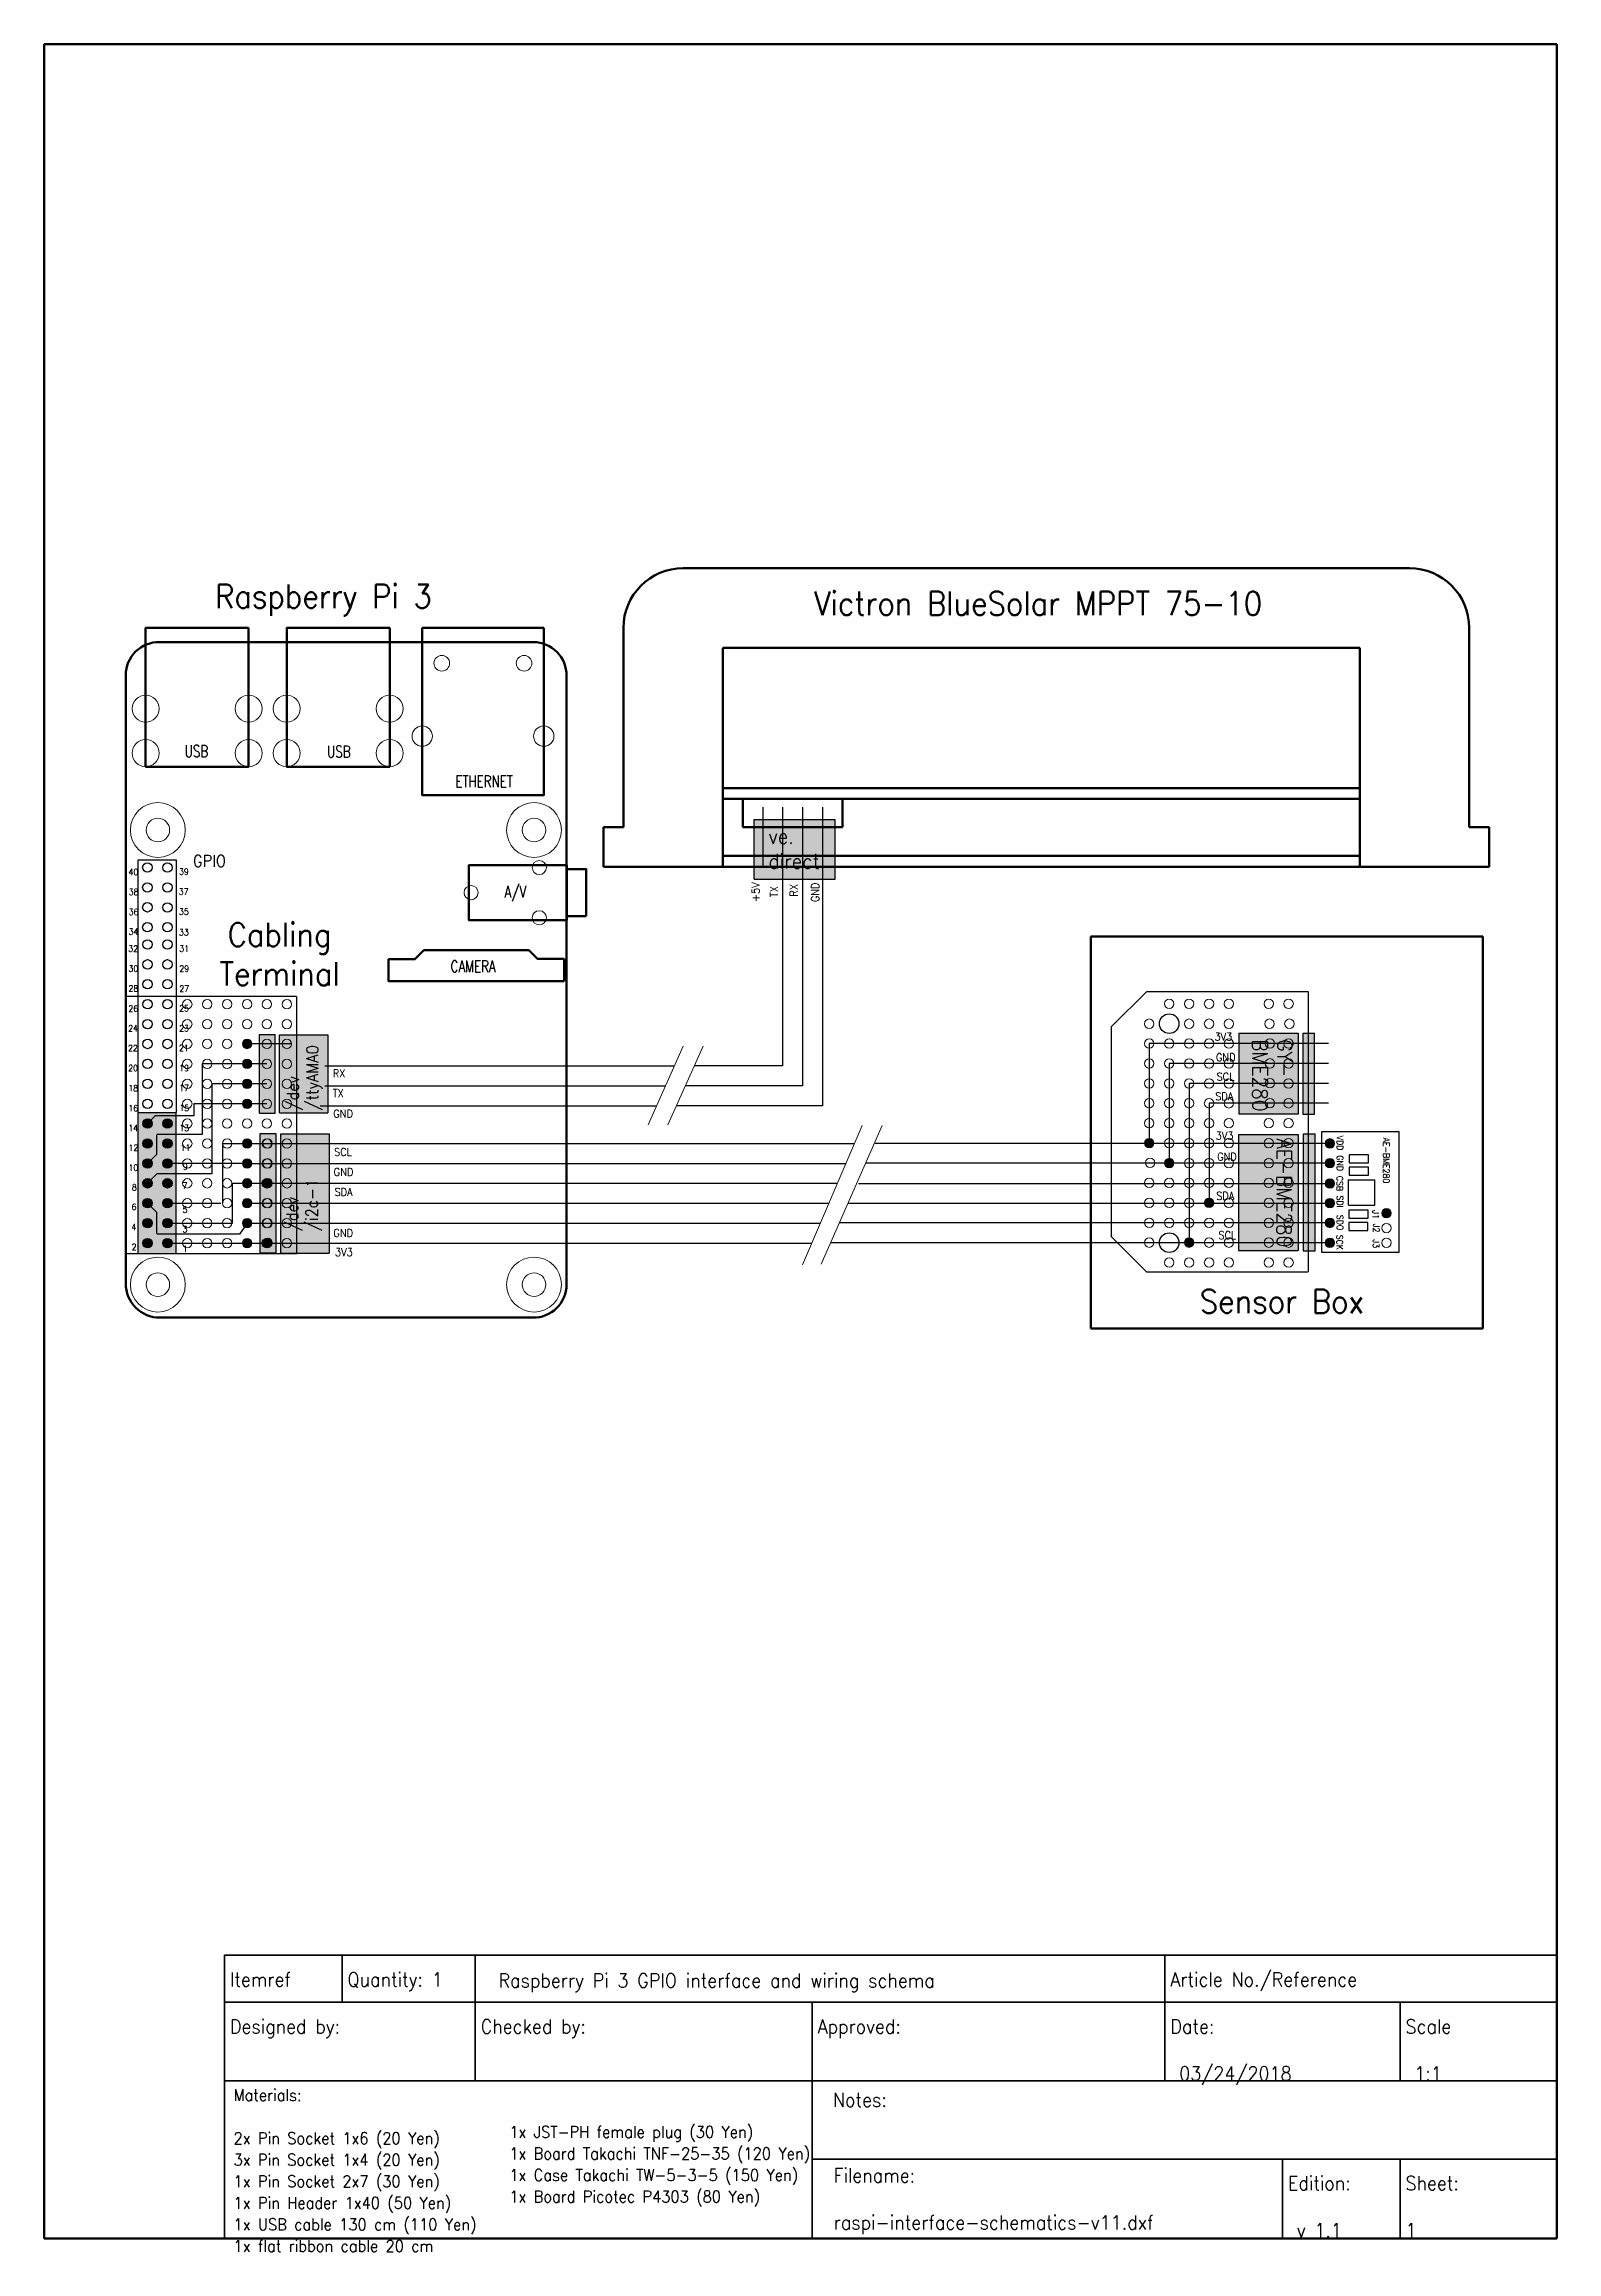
# Model space of a CAD drawing. Header units: millimetres. Extents: x -104 to 89, y -159 to 123.
import ezdxf
from ezdxf.enums import TextEntityAlignment as Align

# ---------------------------------------------------------------- set-up
doc = ezdxf.new("R2010")
doc.units = ezdxf.units.MM
doc.header["$MEASUREMENT"] = 0
doc.layers.get('0').update_dxf_attribs({"color": 18, "lineweight": 25, "true_color": 0x000000})
for name, color, linetype, lineweight, true_color in [('0 ... Background', 18, 'Continuous', 35, 0x000000), ('0 ... Frame', 18, 'Continuous', 50, 0x000000), ('board', 18, 'Continuous', 25, 0x000000), ('board holes', 253, 'Continuous', 5, 0xa0a0a4), ('board labels', 18, 'Continuous', 35, 0x000000), ('board wire', 253, 'Continuous', 25, 0xa0a0a4), ('ConnectLabel', 7, 'Continuous', 25, 0xffffff), ('Pin Labels', 18, 'Continuous', 18, 0x000000), ('sensor', 18, 'Continuous', 25, 0x000000), ('used holes', 18, 'Continuous', 25, 0x000000), ('wire', 18, 'Continuous', 25, 0x000000)]:
    doc.layers.add(name, color=color, linetype=linetype, lineweight=lineweight, true_color=true_color)
doc.styles.add('textstyle100', font='Standard')
doc.styles.add('textstyle101', font='Standard')
doc.styles.add('textstyle102', font='Standard')
doc.styles.add('textstyle103', font='Standard')
doc.styles.add('textstyle104', font='Standard')
doc.styles.add('textstyle105', font='Standard')
doc.styles.add('textstyle106', font='standard', dxfattribs={"width": 0.8125})
doc.styles.add('textstyle107', font='standard', dxfattribs={"width": 0.8125})
doc.styles.add('textstyle108', font='Standard', dxfattribs={"width": 0.8125})
doc.styles.add('textstyle109', font='Standard', dxfattribs={"width": 0.8125})
doc.styles.add('textstyle11', font='Standard')
doc.styles.add('textstyle110', font='Standard', dxfattribs={"width": 0.8125})
doc.styles.add('textstyle12', font='Standard')
doc.styles.add('textstyle13', font='Standard')
doc.styles.add('textstyle14', font='Standard')
doc.styles.add('textstyle15', font='Standard')
doc.styles.add('textstyle16', font='Standard')
doc.styles.add('textstyle17', font='Standard')
doc.styles.add('textstyle18', font='Standard')
doc.styles.add('textstyle19', font='Standard')
doc.styles.add('textstyle20', font='Standard')
doc.styles.add('textstyle21', font='Standard')
doc.styles.add('textstyle22', font='Standard')
doc.styles.add('textstyle23', font='Standard')
doc.styles.add('textstyle24', font='Standard')
doc.styles.add('textstyle25', font='Standard')
doc.styles.add('textstyle26', font='Standard')
doc.styles.add('textstyle27', font='Standard')
doc.styles.add('textstyle28', font='Standard')
doc.styles.add('textstyle29', font='Standard')
doc.styles.add('textstyle30', font='Standard')
doc.styles.add('textstyle31', font='Standard')
doc.styles.add('textstyle32', font='Standard')
doc.styles.add('textstyle33', font='Standard')
doc.styles.add('textstyle34', font='Standard')
doc.styles.add('textstyle35', font='Standard')
doc.styles.add('textstyle36', font='Standard')
doc.styles.add('textstyle37', font='Standard')
doc.styles.add('textstyle38', font='Standard')
doc.styles.add('textstyle39', font='Standard')
doc.styles.add('textstyle40', font='Standard')
doc.styles.add('textstyle41', font='Standard')
doc.styles.add('textstyle42', font='Standard')
doc.styles.add('textstyle43', font='Standard')
doc.styles.add('textstyle44', font='Standard')
doc.styles.add('textstyle45', font='Standard')
doc.styles.add('textstyle46', font='Standard')
doc.styles.add('textstyle47', font='Standard')
doc.styles.add('textstyle48', font='Standard')
doc.styles.add('textstyle49', font='Standard')
doc.styles.add('textstyle50', font='Standard')
doc.styles.add('textstyle51', font='Standard')
doc.styles.add('textstyle52', font='Standard')
doc.styles.add('textstyle53', font='Standard')
doc.styles.add('textstyle54', font='Standard')
doc.styles.add('textstyle55', font='Standard')
doc.styles.add('textstyle56', font='Standard')
doc.styles.add('textstyle57', font='Standard')
doc.styles.add('textstyle58', font='Standard')
doc.styles.add('textstyle59', font='Standard')
doc.styles.add('textstyle60', font='Standard')
doc.styles.add('textstyle61', font='Standard')
doc.styles.add('textstyle62', font='Standard')
doc.styles.add('textstyle63', font='Standard')
doc.styles.add('textstyle64', font='Standard')
doc.styles.add('textstyle65', font='Standard')
doc.styles.add('textstyle66', font='Standard')
doc.styles.add('textstyle67', font='Standard')
doc.styles.add('textstyle68', font='Standard')
doc.styles.add('textstyle69', font='Standard')
doc.styles.add('textstyle70', font='Standard')
doc.styles.add('textstyle71', font='Standard')
doc.styles.add('textstyle72', font='Standard')
doc.styles.add('textstyle73', font='Standard')
doc.styles.add('textstyle74', font='Standard')
doc.styles.add('textstyle75', font='Standard')
doc.styles.add('textstyle76', font='Standard')
doc.styles.add('textstyle77', font='Standard')
doc.styles.add('textstyle78', font='Standard')
doc.styles.add('textstyle79', font='Standard')
doc.styles.add('textstyle80', font='Standard')
doc.styles.add('textstyle81', font='Standard')
doc.styles.add('textstyle82', font='Standard')
doc.styles.add('textstyle83', font='Standard')
doc.styles.add('textstyle84', font='Standard')
doc.styles.add('textstyle85', font='Standard')
doc.styles.add('textstyle86', font='Standard')
doc.styles.add('textstyle87', font='Standard')
doc.styles.add('textstyle88', font='Standard')
doc.styles.add('textstyle89', font='Standard')
doc.styles.add('textstyle90', font='Standard')
doc.styles.add('textstyle91', font='Standard')
doc.styles.add('textstyle92', font='Standard')
doc.styles.add('textstyle93', font='Standard')
doc.styles.add('textstyle94', font='Standard')
doc.styles.add('textstyle95', font='Standard')
doc.styles.add('textstyle96', font='Standard')
doc.styles.add('textstyle97', font='Standard')
doc.styles.add('textstyle98', font='Standard')
doc.styles.add('textstyle99', font='Standard')

msp = doc.modelspace()

# ---------------------------------------------------------------- hatches: boundary and pattern name
at = {"layer": 'board holes'}
for points in [[(-13.78, 16.23), (-3.45, 16.23), (-3.44, 23.83), (-13.78, 23.83)], [(-76.9, -3.62), (-74.9, -3.62), (-74.9, -13.64), (-76.9, -13.64)], [(-68.18, -3.64), (-68.18, -13.6), (-74.37, -13.6), (-74.37, -3.64)], [(48.03, -3.42), (48.03, -13.75), (55.63, -13.76), (55.63, -3.42)], [(56.21, -13.79), (57.71, -13.79), (57.71, -3.45), (56.21, -3.45)], [(-92.38, -13.55), (-87.53, -13.55), (-87.53, -31.58), (-92.38, -31.58)], [(-76.81, -16.25), (-74.84, -16.25), (-74.84, -31.45), (-76.84, -31.45)], [(-68.02, -16.29), (-68.02, -31.51), (-74.2, -31.51), (-74.2, -16.29)], [(48.02, -16.37), (48.02, -31.17), (55.62, -31.18), (55.62, -16.37)], [(56.27, -31.23), (57.77, -31.23), (57.77, -16.3), (56.27, -16.3)]]:
    msp.add_hatch(color=256, dxfattribs=at).paths.add_polyline_path(points, flags=0)
at = {"layer": 'used holes'}
h = msp.add_hatch(color=256, dxfattribs=at)
edge = h.paths.add_edge_path(flags=0)
edge.add_arc((-78.5, -4.82), 0.6, 0, 360)
h = msp.add_hatch(color=256, dxfattribs=at)
edge = h.paths.add_edge_path(flags=0)
edge.add_arc((-78.5, -7.36), 0.6, 0, 360)
h = msp.add_hatch(color=256, dxfattribs=at)
edge = h.paths.add_edge_path(flags=0)
edge.add_arc((-78.5, -9.9), 0.6, 0, 360)
h = msp.add_hatch(color=256, dxfattribs=at)
edge = h.paths.add_edge_path(flags=0)
edge.add_arc((-78.5, -12.44), 0.6, 0, 360)
h = msp.add_hatch(color=256, dxfattribs=at)
edge = h.paths.add_edge_path(flags=0)
edge.add_arc((-91.2, -14.98), 0.6, 0, 360)
h = msp.add_hatch(color=256, dxfattribs=at)
edge = h.paths.add_edge_path(flags=0)
edge.add_arc((-88.66, -14.98), 0.6, 0, 360)
h = msp.add_hatch(color=256, dxfattribs=at)
edge = h.paths.add_edge_path(flags=0)
edge.add_arc((36.62, -17.47), 0.6, 0, 360)
h = msp.add_hatch(color=256, dxfattribs=at)
edge = h.paths.add_edge_path(flags=0)
edge.add_arc((-91.2, -17.52), 0.6, 0, 360)
h = msp.add_hatch(color=256, dxfattribs=at)
edge = h.paths.add_edge_path(flags=0)
edge.add_arc((-91.2, -20.06), 0.6, 0, 360)
h = msp.add_hatch(color=256, dxfattribs=at)
edge = h.paths.add_edge_path(flags=0)
edge.add_arc((-88.66, -17.52), 0.6, 0, 360)
h = msp.add_hatch(color=256, dxfattribs=at)
edge = h.paths.add_edge_path(flags=0)
edge.add_arc((-88.66, -20.05), 0.6, 0, 360)
h = msp.add_hatch(color=256, dxfattribs=at)
edge = h.paths.add_edge_path(flags=0)
edge.add_arc((-78.5, -17.51), 0.6, 0, 360)
h = msp.add_hatch(color=256, dxfattribs=at)
edge = h.paths.add_edge_path(flags=0)
edge.add_arc((-78.5, -20.05), 0.6, 0, 360)
h = msp.add_hatch(color=256, dxfattribs=at)
edge = h.paths.add_edge_path(flags=0)
edge.add_arc((39.16, -20.01), 0.6, 0, 360)
h = msp.add_hatch(color=256, dxfattribs=at)
edge = h.paths.add_edge_path(flags=0)
edge.add_arc((59.67, -17.5), 0.6, 0, 360)
h = msp.add_hatch(color=256, dxfattribs=at)
edge = h.paths.add_edge_path(flags=0)
edge.add_arc((59.67, -20.04), 0.6, 0, 360)
h = msp.add_hatch(color=256, dxfattribs=at)
edge = h.paths.add_edge_path(flags=0)
edge.add_arc((-91.2, -22.6), 0.6, 0, 360)
h = msp.add_hatch(color=256, dxfattribs=at)
edge = h.paths.add_edge_path(flags=0)
edge.add_arc((-88.66, -22.6), 0.6, 0, 360)
h = msp.add_hatch(color=256, dxfattribs=at)
edge = h.paths.add_edge_path(flags=0)
edge.add_arc((-78.5, -22.59), 0.6, 0, 360)
h = msp.add_hatch(color=256, dxfattribs=at)
edge = h.paths.add_edge_path(flags=0)
edge.add_arc((-75.96, -22.6), 0.6, 0, 360)
h = msp.add_hatch(color=256, dxfattribs=at)
edge = h.paths.add_edge_path(flags=0)
edge.add_arc((59.67, -22.64), 0.6, 0, 360)
h = msp.add_hatch(color=256, dxfattribs=at)
edge = h.paths.add_edge_path(flags=0)
edge.add_arc((-91.2, -25.13), 0.6, 0, 360)
h = msp.add_hatch(color=256, dxfattribs=at)
edge = h.paths.add_edge_path(flags=0)
edge.add_arc((-88.66, -25.13), 0.6, 0, 360)
h = msp.add_hatch(color=256, dxfattribs=at)
edge = h.paths.add_edge_path(flags=0)
edge.add_arc((-78.5, -25.13), 0.6, 0, 360)
h = msp.add_hatch(color=256, dxfattribs=at)
edge = h.paths.add_edge_path(flags=0)
edge.add_arc((44.24, -25.09), 0.6, 0, 360)
h = msp.add_hatch(color=256, dxfattribs=at)
edge = h.paths.add_edge_path(flags=0)
edge.add_arc((59.67, -25.15), 0.6, 0, 360)
h = msp.add_hatch(color=256, dxfattribs=at)
edge = h.paths.add_edge_path(flags=0)
edge.add_arc((-91.2, -27.68), 0.6, 0, 360)
h = msp.add_hatch(color=256, dxfattribs=at)
edge = h.paths.add_edge_path(flags=0)
edge.add_arc((-88.66, -27.67), 0.6, 0, 360)
h = msp.add_hatch(color=256, dxfattribs=at)
edge = h.paths.add_edge_path(flags=0)
edge.add_arc((-78.5, -27.67), 0.6, 0, 360)
h = msp.add_hatch(color=256, dxfattribs=at)
edge = h.paths.add_edge_path(flags=0)
edge.add_arc((59.67, -27.66), 0.6, 0, 360)
h = msp.add_hatch(color=256, dxfattribs=at)
edge = h.paths.add_edge_path(flags=0)
edge.add_arc((66.87, -26.41), 0.6, 0, 360)
h = msp.add_hatch(color=256, dxfattribs=at)
edge = h.paths.add_edge_path(flags=0)
edge.add_arc((-91.2, -30.22), 0.6, 0, 360)
h = msp.add_hatch(color=256, dxfattribs=at)
edge = h.paths.add_edge_path(flags=0)
edge.add_arc((-88.66, -30.21), 0.6, 0, 360)
h = msp.add_hatch(color=256, dxfattribs=at)
edge = h.paths.add_edge_path(flags=0)
edge.add_arc((-78.5, -30.21), 0.6, 0, 360)
h = msp.add_hatch(color=256, dxfattribs=at)
edge = h.paths.add_edge_path(flags=0)
edge.add_arc((-75.96, -30.22), 0.6, 0, 360)
h = msp.add_hatch(color=256, dxfattribs=at)
edge = h.paths.add_edge_path(flags=0)
edge.add_arc((41.7, -30.17), 0.6, 0, 360)
h = msp.add_hatch(color=256, dxfattribs=at)
edge = h.paths.add_edge_path(flags=0)
edge.add_arc((59.67, -30.2), 0.6, 0, 360)

# ---------------------------------------------------------------- linework, layer by layer
msp.add_line((-93.98, 10.42), (-93.98, -32.78))
at = {"layer": '0 ... Background', "linetype": 'Continuous'}
for p, q in [((-81.38, -121.1), (88.62, -121.1)), ((-81.38, -127.1), (-81.38, -121.1)), ((-66.38, -127.1), (-66.38, -121.1)), ((-49.38, -127.1), (-49.38, -121.1)), ((38.62, -127.1), (38.62, -121.1)), ((-81.38, -127.1), (88.62, -127.1)), ((-81.38, -157.1), (-81.38, -127.1)), ((-49.38, -137.1), (-49.38, -127.1)), ((-6.38, -137.1), (-6.38, -127.1)), ((38.62, -137.1), (38.62, -127.1)), ((68.62, -137.1), (68.62, -127.1)), ((-81.38, -137.1), (88.62, -137.1)), ((-6.38, -157.1), (-6.38, -137.1)), ((-6.38, -147.1), (88.62, -147.1)), ((53.62, -157.1), (53.62, -147.1)), ((68.62, -157.1), (68.62, -147.1)), ((-6.38, -157.1), (-6.38, -152.1))]:
    msp.add_line(p, q, dxfattribs=at)
at = {"layer": '0 ... Frame'}
for p, q in [((-104.39, -157.24), (-104.39, 122.76)), ((88.61, 122.76), (-104.39, 122.76)), ((88.61, -157.24), (88.61, 122.76)), ((-22.86, 55.88), (69.82, 55.88)), ((-30.48, 22.86), (-30.48, 48.26)), ((77.44, 22.86), (77.44, 48.26)), ((-89.76, 46.46), (-41.96, 46.46)), ((-17.78, 17.78), (-17.78, 45.72)), ((-17.78, 45.72), (63.5, 45.72)), ((63.5, 45.72), (63.5, 17.78)), ((-93.98, -35.56), (-93.98, 42.2)), ((-37.74, 42.24), (-37.74, -35.52)), ((-17.78, 26.44), (63.5, 26.44)), ((-17.64, 27.81), (63.5, 27.81)), ((-15.23, 26.4), (-15.24, 22.86)), ((-2.54, 22.86), (-2.54, 26.44)), ((-33.02, 17.78), (-33.02, 22.86)), ((-33.02, 22.86), (-30.48, 22.86)), ((-15.24, 22.86), (-2.54, 22.86)), ((77.44, 22.86), (79.98, 22.86)), ((79.98, 17.78), (79.98, 22.86)), ((-33.02, 17.78), (79.98, 17.78)), ((-17.68, 19.17), (63.46, 19.17)), ((29.18, 8.88), (79.18, 8.88)), ((29.18, -41.12), (29.18, 8.88)), ((79.18, 8.88), (79.18, -41.12)), ((-89.72, -39.74), (-41.96, -39.74)), ((79.18, -41.12), (29.18, -41.12)), ((-104.39, -157.24), (88.61, -157.24))]:
    msp.add_line(p, q, dxfattribs=at)
for points in [[(-78.3, 48.26), (-78.3, 30.56), (-91.44, 30.56), (-91.44, 48.26), (-78.3, 48.26)], [(-60.3, 48.26), (-60.3, 30.56), (-73.44, 30.56), (-73.44, 48.26), (-60.3, 48.26)], [(-40.64, 48.26), (-56.15, 48.26), (-56.15, 26.91), (-40.64, 26.91), (-40.64, 48.26)], [(-37.71, 10.99), (-37.71, 17.99), (-50.21, 17.99), (-50.21, 10.99), (-37.71, 10.99)], [(-35.21, 11.49), (-35.21, 17.49), (-37.71, 17.49), (-37.71, 11.49), (-35.21, 11.49)], [(-38.04, 3.19), (-38.04, 6.04), (-41.44, 6.04), (-42.54, 7.14), (-55.94, 7.14), (-57.09, 5.99), (-60.44, 5.99), (-60.44, 3.19), (-38.04, 3.19)]]:
    msp.add_lwpolyline(points, dxfattribs=at)
for centre, radius, start, end in [((-22.86, 48.26), 7.62, 90, 180), ((69.82, 48.26), 7.62, 0, 90), ((-89.76, 42.24), 4.22, 88.9132, 180), ((-41.96, 42.24), 4.22, 358.9132, 90), ((-89.63, -35.39), 4.35, 180, 270.0622), ((-41.96, -35.52), 4.22, 268.9132, 0)]:
    msp.add_arc(centre, radius, start, end, dxfattribs=at)
at = {"layer": 'board'}
for p, q in [((-13.78, 23.83), (-3.44, 23.83)), ((-13.78, 16.23), (-13.78, 23.83)), ((-3.45, 16.23), (-3.45, 23.83)), ((-13.78, 16.23), (-3.45, 16.23)), ((-72.18, 1.25), (-93.98, 1.25)), ((-72.18, 1.26), (-72.18, -31.59)), ((36.3, 1.88), (31.77, -2.65)), ((36.3, 1.88), (56.9, 1.88)), ((56.9, 1.88), (56.9, -33.89)), ((31.77, -2.65), (31.77, -29.4)), ((-76.9, -3.62), (-74.9, -3.62)), ((-74.37, -13.6), (-74.37, -3.64)), ((-74.37, -3.64), (-68.18, -3.64)), ((-68.18, -3.64), (-68.18, -13.6)), ((48.03, -3.42), (48.03, -13.75)), ((48.03, -3.42), (55.63, -3.42)), ((55.63, -3.42), (55.63, -13.76)), ((56.21, -3.45), (57.71, -3.45)), ((56.21, -3.45), (56.21, -13.79)), ((57.71, -13.79), (57.71, -3.45)), ((-92.38, -31.58), (-92.38, -13.55)), ((-87.53, -31.58), (-87.53, -13.55)), ((-76.9, -13.64), (-74.9, -13.64)), ((-74.37, -13.6), (-68.18, -13.6)), ((48.03, -13.75), (55.63, -13.75)), ((56.21, -13.79), (57.71, -13.79)), ((-76.84, -31.45), (-76.84, -16.25)), ((-76.81, -16.25), (-74.81, -16.25)), ((-74.84, -16.25), (-74.84, -31.45)), ((-74.2, -31.51), (-74.2, -16.29)), ((-74.2, -16.29), (-68.02, -16.29)), ((-68.02, -16.29), (-68.02, -31.51)), ((48.02, -16.37), (48.02, -31.17)), ((48.02, -16.37), (55.62, -16.37)), ((55.62, -16.37), (55.62, -31.18)), ((56.27, -16.3), (57.77, -16.3)), ((56.27, -16.3), (56.27, -31.23)), ((57.77, -31.23), (57.77, -16.3)), ((31.77, -29.4), (36.3, -33.93)), ((-92.38, -31.58), (-93.98, -31.58)), ((-87.53, -31.59), (-92.38, -31.59)), ((-72.18, -31.59), (-87.61, -31.59)), ((-76.84, -31.45), (-74.84, -31.45)), ((-74.2, -31.51), (-68.02, -31.51)), ((48.02, -31.17), (55.62, -31.17)), ((56.27, -31.23), (57.77, -31.23)), ((56.9, -33.92), (36.3, -33.92))]:
    msp.add_line(p, q, dxfattribs=at)
for centre in [(39.16, -2.23), (39.16, -30.17)]:
    msp.add_circle(centre, 1.25, dxfattribs=at)
at = {"layer": 'board holes'}
for p, q in [((-22.86, -5.08), (-27.33, -15.13)), ((-20.32, -5.08), (-24.79, -15.13)), ((-72.15, -8.51), (-72.15, -8.51)), ((0, -15.24), (-7.62, -33.02)), ((-5.23, -32.9), (2.54, -15.24)), ((-71.99, -26.42), (-71.99, -26.42)), ((-75.36, -30.22), (-74.02, -30.22)), ((58.18, -29.78), (58.18, -29.78))]:
    msp.add_line(p, q, dxfattribs=at)
for centre, radius in [((-53.65, 43.76), 1), ((-43.15, 43.76), 1), ((-91.44, 37.97), 1.73), ((-78.3, 37.97), 1.73), ((-73.44, 37.97), 1.73), ((-60.3, 37.97), 1.73), ((-91.44, 32.29), 1.73), ((-78.3, 32.29), 1.73), ((-73.44, 32.29), 1.73), ((-60.3, 32.29), 1.73), ((-56.15, 34.46), 1.3), ((-40.64, 34.46), 1.3), ((-89.88, 22.48), 3.5), ((-41.88, 22.48), 3.5), ((-89.88, 22.48), 1.5), ((-41.88, 22.48), 1.5), ((-91.22, 17.7), 0.6), ((-88.66, 17.69), 0.6), ((-41.21, 17.69), 0.9), ((-91.22, 15.16), 0.6), ((-88.66, 15.15), 0.6), ((-49.91, 14.49), 0.9), ((-91.22, 12.62), 0.6), ((-88.66, 12.61), 0.6), ((-41.21, 11.29), 0.9), ((-91.22, 10.08), 0.6), ((-91.2, 7.88), 0.6), ((-88.66, 10.07), 0.6), ((-88.66, 7.88), 0.6), ((-91.2, 5.34), 0.6), ((-88.66, 5.34), 0.6), ((-91.2, 2.8), 0.6), ((-88.66, 2.8), 0.6), ((-91.2, 0.26), 0.6), ((-88.66, 0.26), 0.6), ((-86.12, 0.26), 0.6), ((-83.58, 0.26), 0.6), ((-81.04, 0.26), 0.6), ((-78.5, 0.26), 0.6), ((-75.96, 0.26), 0.6), ((-73.42, 0.26), 0.6), ((39.16, 0.31), 0.6), ((41.7, 0.31), 0.6), ((44.24, 0.31), 0.6), ((46.78, 0.31), 0.6), ((51.86, 0.31), 0.6), ((54.4, 0.31), 0.6), ((-91.2, -2.28), 0.6), ((-88.66, -2.28), 0.6), ((-86.12, -2.28), 0.6), ((-83.58, -2.28), 0.6), ((-81.04, -2.28), 0.6), ((-78.5, -2.28), 0.6), ((-75.96, -2.28), 0.6), ((-73.42, -2.28), 0.6), ((36.62, -2.23), 0.6), ((41.7, -2.23), 0.6), ((44.24, -2.23), 0.6), ((46.78, -2.23), 0.6), ((51.95, -2.23), 0.6), ((54.49, -2.23), 0.6), ((-91.2, -4.82), 0.6), ((-88.66, -4.82), 0.6), ((-86.12, -4.82), 0.6), ((-83.58, -4.82), 0.6), ((-81.04, -4.82), 0.6), ((-78.5, -4.82), 0.6), ((-75.96, -4.82), 0.6), ((-73.42, -4.82), 0.6), ((36.62, -4.77), 0.6), ((39.16, -4.77), 0.6), ((41.7, -4.77), 0.6), ((44.24, -4.77), 0.6), ((46.78, -4.77), 0.6), ((52.01, -4.75), 0.6), ((54.4, -4.77), 0.6), ((-91.2, -7.36), 0.6), ((-88.66, -7.36), 0.6), ((-86.12, -7.36), 0.6), ((-83.58, -7.36), 0.6), ((-81.04, -7.36), 0.6), ((-78.5, -7.36), 0.6), ((-75.96, -7.36), 0.6), ((-73.42, -7.36), 0.6), ((36.62, -7.31), 0.6), ((39.16, -7.31), 0.6), ((41.7, -7.31), 0.6), ((44.24, -7.31), 0.6), ((46.78, -7.31), 0.6), ((52.01, -7.29), 0.6), ((54.4, -7.31), 0.6), ((-91.2, -9.9), 0.6), ((-88.66, -9.9), 0.6), ((-86.12, -9.9), 0.6), ((-83.58, -9.9), 0.6), ((-81.04, -9.9), 0.6), ((-78.5, -9.9), 0.6), ((-75.96, -9.9), 0.6), ((-73.42, -9.9), 0.6), ((36.62, -9.85), 0.6), ((39.16, -9.85), 0.6), ((41.7, -9.85), 0.6), ((44.24, -9.85), 0.6), ((46.78, -9.85), 0.6), ((52.01, -9.83), 0.6), ((54.4, -9.85), 0.6), ((-91.2, -12.44), 0.6), ((-88.66, -12.44), 0.6), ((-86.12, -12.44), 0.6), ((-83.58, -12.44), 0.6), ((-81.04, -12.44), 0.6), ((-78.5, -12.44), 0.6), ((-75.96, -12.44), 0.6), ((-73.42, -12.44), 0.6), ((36.62, -12.39), 0.6), ((39.16, -12.39), 0.6), ((41.7, -12.39), 0.6), ((44.24, -12.39), 0.6), ((46.78, -12.39), 0.6), ((52.01, -12.37), 0.6), ((54.4, -12.39), 0.6), ((-91.2, -14.98), 0.6), ((-88.66, -14.98), 0.6), ((-86.12, -14.98), 0.6), ((-83.58, -14.98), 0.6), ((-81.04, -14.98), 0.6), ((-78.5, -14.98), 0.6), ((-75.96, -14.98), 0.6), ((-73.42, -14.98), 0.6), ((36.62, -14.93), 0.6), ((36.62, -17.47), 0.6), ((39.16, -14.93), 0.6), ((39.16, -17.47), 0.6), ((41.7, -14.93), 0.6), ((41.7, -17.47), 0.6), ((44.24, -14.93), 0.6), ((44.24, -17.47), 0.6), ((46.78, -14.93), 0.6), ((46.78, -17.47), 0.6), ((51.86, -14.93), 0.6), ((51.86, -17.47), 0.6), ((54.4, -14.93), 0.6), ((54.4, -17.47), 0.6), ((-91.2, -17.52), 0.6), ((-91.2, -20.06), 0.6), ((-88.66, -17.52), 0.6), ((-88.66, -20.06), 0.6), ((-86.12, -17.52), 0.6), ((-86.12, -20.06), 0.6), ((-83.58, -17.52), 0.6), ((-83.58, -20.06), 0.6), ((-81.04, -17.52), 0.6), ((-81.04, -20.06), 0.6), ((-78.5, -17.52), 0.6), ((-78.5, -20.06), 0.6), ((-75.96, -17.52), 0.6), ((-75.96, -20.06), 0.6), ((-75.88, -17.51), 0.6), ((-75.88, -20.05), 0.6), ((-73.42, -17.52), 0.6), ((-73.42, -20.06), 0.6), ((36.73, -19.98), 0.6), ((39.16, -20.01), 0.6), ((41.7, -20.01), 0.6), ((44.24, -20.01), 0.6), ((46.78, -20.01), 0.6), ((51.86, -20.01), 0.6), ((54.4, -20.01), 0.6), ((59.67, -17.5), 0.6), ((59.67, -20.04), 0.6), ((-91.2, -22.6), 0.6), ((-88.66, -22.6), 0.6), ((-86.12, -22.6), 0.6), ((-83.58, -22.6), 0.6), ((-81.04, -22.6), 0.6), ((-78.5, -22.6), 0.6), ((-75.96, -22.6), 0.6), ((-75.88, -22.59), 0.6), ((-73.42, -22.6), 0.6), ((36.62, -22.55), 0.6), ((39.16, -22.55), 0.6), ((41.7, -22.55), 0.6), ((44.24, -22.55), 0.6), ((46.78, -22.55), 0.6), ((51.86, -22.55), 0.6), ((54.4, -22.55), 0.6), ((59.67, -22.63), 0.6), ((-91.2, -25.14), 0.6), ((-88.66, -25.14), 0.6), ((-86.12, -25.14), 0.6), ((-83.58, -25.14), 0.6), ((-81.04, -25.14), 0.6), ((-78.5, -25.14), 0.6), ((-75.96, -25.14), 0.6), ((-75.88, -25.13), 0.6), ((-73.42, -25.14), 0.6), ((36.62, -25.09), 0.6), ((39.16, -25.09), 0.6), ((41.7, -25.09), 0.6), ((44.24, -25.09), 0.6), ((46.78, -25.09), 0.6), ((51.86, -25.09), 0.6), ((54.4, -25.09), 0.6), ((59.67, -25.13), 0.6), ((-91.2, -27.68), 0.6), ((-88.66, -27.68), 0.6), ((-86.12, -27.68), 0.6), ((-83.58, -27.68), 0.6), ((-81.04, -27.68), 0.6), ((-78.5, -27.68), 0.6), ((-75.96, -27.68), 0.6), ((-75.88, -27.67), 0.6), ((-73.42, -27.68), 0.6), ((36.62, -27.63), 0.6), ((39.16, -27.63), 0.6), ((41.7, -27.63), 0.6), ((44.24, -27.63), 0.6), ((46.78, -27.63), 0.6), ((51.86, -27.63), 0.6), ((54.4, -27.63), 0.6), ((59.67, -27.66), 0.6), ((66.87, -26.41), 0.6), ((66.87, -28.3), 0.6), ((-91.2, -30.22), 0.6), ((-88.66, -30.22), 0.6), ((-86.12, -30.22), 0.6), ((-83.58, -30.22), 0.6), ((-81.04, -30.22), 0.6), ((-78.5, -30.22), 0.6), ((-75.96, -30.22), 0.6), ((-75.88, -30.21), 0.6), ((-73.42, -30.22), 0.6), ((36.62, -30.17), 0.6), ((41.7, -30.17), 0.6), ((44.24, -30.17), 0.6), ((46.78, -30.17), 0.6), ((51.86, -30.17), 0.6), ((54.4, -30.17), 0.6), ((59.67, -30.2), 0.6), ((66.87, -30.19), 0.6), ((-89.88, -35.52), 3.5), ((-41.88, -35.52), 3.5), ((39.16, -32.71), 0.6), ((41.7, -32.71), 0.6), ((44.24, -32.71), 0.6), ((46.78, -32.71), 0.6), ((51.86, -32.71), 0.6), ((54.4, -32.71), 0.6), ((-89.88, -35.52), 1.5), ((-41.88, -35.52), 1.5)]:
    msp.add_circle(centre, radius, dxfattribs=at)
at = {"layer": 'board wire'}
msp.add_line((-75.36, -17.52), (-74.02, -17.52), dxfattribs=at)
at = {"layer": 'ConnectLabel'}
for p, q in [((-92.38, -13.55), (-92.38, 18.67)), ((-92.38, 18.67), (-87.53, 18.67)), ((-87.53, 18.67), (-87.53, -13.55)), ((-10.16, -7.62), (-21.43, -7.62)), ((-7.62, -10.16), (-22.56, -10.16)), ((-5.08, -12.7), (-23.71, -12.7)), ((58.62, -15.97), (68.47, -15.97)), ((58.62, -31.44), (58.62, -15.97)), ((68.47, -15.97), (68.47, -31.44)), ((64.6, -18.96), (62.13, -18.96)), ((62.13, -18.96), (62.13, -19.99)), ((64.6, -19.99), (64.6, -18.96)), ((62.04, -25.38), (62.04, -22.13)), ((62.04, -22.14), (65.41, -22.14)), ((64.58, -20.53), (62.11, -20.53)), ((62.11, -20.53), (62.11, -21.56)), ((62.11, -21.56), (64.58, -21.56)), ((62.13, -19.99), (64.6, -19.99)), ((64.58, -21.56), (64.58, -20.53)), ((65.41, -25.39), (65.41, -22.14)), ((62.04, -25.38), (65.41, -25.38)), ((64.52, -27.6), (62.06, -27.6)), ((62.06, -27.6), (62.06, -28.62)), ((64.54, -26.03), (62.07, -26.03)), ((62.07, -26.03), (62.07, -27.06)), ((62.07, -27.06), (64.54, -27.06)), ((64.52, -28.62), (64.52, -27.6)), ((64.54, -27.06), (64.54, -26.03)), ((62.06, -28.62), (64.52, -28.62)), ((68.47, -31.44), (58.62, -31.44))]:
    msp.add_line(p, q, dxfattribs=at)
at = {"layer": 'sensor'}
for p, q in [((-76.9, -13.64), (-76.9, -3.62)), ((-74.9, -13.64), (-74.9, -3.62)), ((-92.38, -13.55), (-87.53, -13.55))]:
    msp.add_line(p, q, dxfattribs=at)
at = {"layer": 'used holes'}
for centre in [(-91.22, 17.7), (-88.66, 17.69), (-91.22, 15.16), (-88.66, 15.15), (-91.22, 12.62), (-88.66, 12.61), (-91.22, 10.08), (-91.2, 7.88), (-88.66, 10.07), (-88.66, 7.88), (-91.2, 5.34), (-88.66, 5.34), (-91.2, 2.8), (-88.66, 2.8), (-91.2, 0.26), (-88.66, 0.26), (-91.2, -2.28), (-88.66, -2.28), (-91.2, -4.82), (-88.66, -4.82), (-91.2, -7.36), (-88.66, -7.36), (-91.2, -9.9), (-88.66, -9.9), (-91.2, -12.44), (-88.66, -12.44), (-91.2, -14.98), (-88.66, -14.98), (-91.2, -17.52), (-91.2, -20.06), (-88.66, -17.52), (-88.66, -20.06), (-91.2, -22.6), (-88.66, -22.6), (-75.96, -22.6), (-91.2, -25.14), (-88.66, -25.14), (-91.2, -27.68), (-88.66, -27.68), (-91.2, -30.22), (-88.66, -30.22), (-75.96, -30.22)]:
    msp.add_circle(centre, 0.6, dxfattribs=at)
at = {"layer": 'wire'}
for p, q in [((-12.7, 25.4), (-12.7, 17.78)), ((-10.16, 25.4), (-10.16, -7.62)), ((-7.62, 25.4), (-7.62, -10.16)), ((-5.08, 25.4), (-5.08, -12.7)), ((-72.89, -4.82), (-78.5, -4.82)), ((59.48, -4.77), (36.62, -4.77)), ((36.62, -4.77), (36.62, -17.47)), ((-84.22, -7.36), (-84.22, -16.36)), ((-78.57, -7.36), (-84.18, -7.36)), ((-75.96, -7.36), (-78.57, -7.36)), ((-68.58, -7.62), (-23.99, -7.62)), ((59.48, -7.31), (39.16, -7.31)), ((39.16, -7.31), (39.16, -20.01)), ((-82.98, -9.9), (-82.98, -21.39)), ((-78.57, -9.9), (-82.98, -9.9)), ((-75.96, -9.9), (-78.57, -9.9)), ((-68.58, -10.16), (-25.12, -10.16)), ((59.48, -9.85), (41.7, -9.85)), ((41.7, -9.85), (41.7, -30.17)), ((-91.2, -14.98), (-90.21, -13.99)), ((-85.31, -14), (-90.21, -14)), ((-85.31, -12.44), (-85.31, -14)), ((-78.57, -12.44), (-85.31, -12.44)), ((-75.96, -12.44), (-78.57, -12.44)), ((-69.18, -12.7), (-26.25, -12.7)), ((59.48, -12.39), (44.24, -12.39)), ((44.24, -12.39), (44.24, -25.09)), ((-84.22, -16.36), (-90.02, -16.36)), ((-90.02, -18.88), (-90.02, -16.41)), ((-91.2, -20.06), (-90.02, -18.88)), ((-81.64, -17.52), (-81.64, -25.14)), ((-81.64, -17.52), (-78.5, -17.52)), ((-78.5, -17.52), (-0.98, -17.52)), ((59.67, -17.5), (1.63, -17.5)), ((-91.2, -22.6), (-90, -21.4)), ((-82.98, -21.39), (-90, -21.39)), ((-78.5, -20.06), (-88.66, -20.06)), ((-78.5, -20.06), (-2.06, -20.06)), ((59.67, -20.04), (0.48, -20.04)), ((-90, -26.34), (-91.2, -25.14)), ((-88.66, -25.14), (-81.86, -25.14)), ((-80.36, -22.6), (-79.02, -22.6)), ((-80.36, -27.68), (-80.36, -22.6)), ((-78.5, -22.6), (-3.15, -22.6)), ((-78.5, -25.14), (-4.24, -25.14)), ((-1.81, -25.14), (59.67, -25.14)), ((-0.5, -22.64), (59.67, -22.64)), ((-90, -29.04), (-90, -26.34)), ((-88.66, -27.68), (-80.36, -27.68)), ((-78.5, -27.68), (-79.48, -29.07)), ((-78.5, -27.68), (-5.33, -27.68)), ((59.67, -27.66), (-2.92, -27.66)), ((-79.48, -29.07), (-89.98, -29.07)), ((-88.66, -30.22), (-78.5, -30.22)), ((-78.5, -30.22), (-6.42, -30.22)), ((59.67, -30.2), (-4.02, -30.2))]:
    msp.add_line(p, q, dxfattribs=at)

# ---------------------------------------------------------------- texts
at = {"layer": '0 ... Background', "linetype": 'Continuous', "lineweight": 25, "char_height": 1.8}
for s, insert, width, attachment_point, style in [('Itemref', (-80.69, -123.29), 100, 1, 'textstyle11'), ('Quantity: 1', (-65.69, -123.29), 100, 1, 'textstyle12'), ('Raspberry Pi 3 GPIO interface and wiring schema', (-46.42, -125.81), 100, 7, 'textstyle13'), ('Article No./Reference', (39.31, -123.29), 100, 1, 'textstyle14'), ('Designed by:', (-80.69, -129.29), 100, 1, 'textstyle15'), ('Checked by:', (-48.69, -129.29), 100, 1, 'textstyle16'), ('Approved:\\P\\P', (-5.69, -129.29), 100, 1, 'textstyle17'), ('Date:\\P\\P 03/24/2018', (39.31, -129.29), 100, 1, 'textstyle19'), ('Scale\\P\\P 1:1', (69.31, -129.29), 100, 1, 'textstyle20'), ('Notes:', (-3.75, -138.63), 200, 1, 'textstyle23'), ('Filename:\\P\\Praspi-interface-schematics-v11.dxf', (-3.66, -148.28), 100, 1, 'textstyle18'), ('Edition:\\P\\P v 1.1', (54.31, -149.29), 100, 1, 'textstyle21'), ('Sheet:\\P\\P1', (69.31, -149.29), 100, 1, 'textstyle22')]:
    msp.add_mtext(s, dxfattribs=dict(at, insert=insert, width=width, attachment_point=attachment_point, style=style))
at = {"layer": '0 ... Background', "linetype": 'Continuous', "lineweight": 25, "char_height": 1.5, "width": 200, "attachment_point": 1, "line_spacing_factor": 1.1}
for s, insert, style in [('Materials:\\P\\P2x Pin Socket 1x6 (20 Yen)\\P3x Pin Socket 1x4 (20 Yen)\\P1x Pin Socket 2x7 (30 Yen)\\P1x Pin Header 1x40 (50 Yen)\\P1x USB cable 130 cm (110 Yen)\\P1x flat ribbon cable 20 cm', (-80.22, -138.19), 'textstyle24'), ('1x JST-PH female plug (30 Yen)\\P1x Board Takachi TNF-25-35 (120 Yen)\\P1x Case Takachi TW-5-3-5 (150 Yen)\\P1x Board Picotec P4303 (80 Yen)\\P', (-45.03, -142.89), 'textstyle25')]:
    msp.add_mtext(s, dxfattribs=dict(at, insert=insert, style=style))
at = {"layer": 'board labels', "char_height": 3}
for s, insert, attachment_point, style in [('Raspberry Pi 3', (-82.57, 53.81), 1, 'textstyle96'), ('Victron BlueSolar MPPT 75-10', (-6.15, 52.9), 1, 'textstyle97'), ('Cabling\\PTerminal', (-74.35, 6.63), 5, 'textstyle99'), ('Sensor Box', (43.07, -36.16), 1, 'textstyle98')]:
    msp.add_mtext(s, dxfattribs=dict(at, insert=insert, attachment_point=attachment_point, style=style))
at = {"layer": 'ConnectLabel', "width": 0.8125}
for s, style, p in [('USB', 'textstyle106', (-84.96, 31.79)), ('USB', 'textstyle107', (-66.79, 31.74)), ('ETHERNET', 'textstyle110', (-48.26, 27.94)), ('A/V', 'textstyle108', (-44.26, 13.85)), ('CAMERA', 'textstyle109', (-49.66, 4.34))]:
    msp.add_text(s, height=1.5, dxfattribs=dict(at, style=style)).set_placement(p, align=Align.CENTER)
at = {"layer": 'ConnectLabel', "color": 7, "true_color": 0xffffff, "attachment_point": 1}
for s, insert, char_height, style in [('ve.\\Pdirect', (-11.98, 22.62), 1.9, 'textstyle102'), ('GPIO', (-85.4, 19.29), 1.5, 'textstyle104')]:
    msp.add_mtext(s, dxfattribs=dict(at, insert=insert, char_height=char_height, style=style))
for s, insert, char_height, rotation, style in [('/dev\\P/ttyAMA0', (-73.41, -13.29), 1.5, 90, 'textstyle103'), ('GY-\\PBME280', (54.86, -4.23), 1.9, 270, 'textstyle100'), ('AE-BME280', (54.78, -16.88), 1.9, 270, 'textstyle101'), ('/dev\\P/i2c-1', (-73.48, -28.7), 1.5, 90, 'textstyle105')]:
    msp.add_mtext(s, dxfattribs=dict(at, insert=insert, char_height=char_height, rotation=rotation, style=style))
at = {"layer": 'Pin Labels', "attachment_point": 1}
for s, insert, char_height, style in [('40', (-93.62, 17.53), 0.8, 'textstyle68'), ('39', (-87.18, 17.56), 0.8, 'textstyle73'), ('38', (-93.6, 14.98), 0.8, 'textstyle67'), ('37', (-87.22, 15.01), 0.8, 'textstyle72'), ('36', (-93.6, 12.43), 0.8, 'textstyle66'), ('35', (-87.19, 12.47), 0.8, 'textstyle71'), ('34', (-93.61, 9.91), 0.8, 'textstyle65'), ('33', (-87.19, 9.83), 0.8, 'textstyle70'), ('32', (-93.65, 7.75), 0.8, 'textstyle64'), ('31', (-87.14, 7.75), 0.8, 'textstyle69'), ('30', (-93.63, 5.19), 0.8, 'textstyle61'), ('29', (-87.14, 5.2), 0.8, 'textstyle60'), ('28', (-93.63, 2.66), 0.8, 'textstyle62'), ('26', (-93.64, 0.1), 0.8, 'textstyle56'), ('25', (-87.16, 0.14), 0.8, 'textstyle57'), ('27', (-87.14, 2.64), 0.8, 'textstyle63'), ('24', (-93.67, -2.41), 0.8, 'textstyle59'), ('23', (-87.16, -2.41), 0.8, 'textstyle58'), ('22', (-93.69, -4.95), 0.8, 'textstyle88'), ('21', (-87.19, -4.94), 0.8, 'textstyle86'), ('3V3', (44.94, -3.38), 1, 'textstyle44'), ('20', (-93.67, -7.5), 0.8, 'textstyle87'), ('19', (-87.16, -7.5), 0.8, 'textstyle85'), ('RX', (-67.56, -8.07), 1, 'textstyle48'), ('GND', (45.13, -6.01), 1, 'textstyle51'), ('18', (-93.65, -10.06), 0.8, 'textstyle82'), ('17', (-87.15, -10.02), 0.8, 'textstyle77'), ('TX', (-67.56, -10.6), 1, 'textstyle47'), ('SDA', (45.04, -10.99), 1, 'textstyle27'), ('SCL', (45.21, -8.48), 1, 'textstyle41'), ('16', (-93.65, -12.61), 0.8, 'textstyle84'), ('15', (-87.13, -12.57), 0.8, 'textstyle76'), ('GND', (-67.49, -13.21), 1, 'textstyle46'), ('14', (-93.65, -15.14), 0.8, 'textstyle83'), ('13', (-87.14, -15.13), 0.8, 'textstyle93'), ('3V3', (45.1, -16.01), 1, 'textstyle43'), ('12', (-93.62, -17.67), 0.8, 'textstyle79'), ('11', (-86.99, -17.66), 0.8, 'textstyle92'), ('SCL', (-67.39, -18.1), 1, 'textstyle28'), ('GND', (45.28, -18.69), 1, 'textstyle50'), ('10', (-93.62, -20.21), 0.8, 'textstyle78'), ('7', (-86.73, -22.49), 0.8, 'textstyle94'), ('9', (-86.69, -20.08), 0.8, 'textstyle95'), ('GND', (-67.44, -20.66), 1, 'textstyle45'), ('8', (-93.2, -22.7), 0.8, 'textstyle81'), ('6', (-93.22, -25.2), 0.8, 'textstyle80'), ('SDA', (-67.34, -23.2), 1, 'textstyle29'), ('SDA', (45.16, -23.7), 1, 'textstyle26'), ('4', (-93.25, -27.77), 0.8, 'textstyle75'), ('5', (-86.73, -25.55), 0.8, 'textstyle90'), ('3', (-86.73, -28.07), 0.8, 'textstyle89'), ('2', (-93.22, -30.31), 0.8, 'textstyle74'), ('1', (-86.71, -30.56), 0.8, 'textstyle91'), ('GND', (-67.48, -28.44), 1, 'textstyle49'), ('3V3', (-67.27, -30.89), 1, 'textstyle42'), ('SCL', (45.44, -28.71), 1, 'textstyle30')]:
    msp.add_mtext(s, dxfattribs=dict(at, insert=insert, char_height=char_height, style=style))
for s, insert, char_height, rotation, style in [('+5V', (-14.11, 13.31), 1, 90, 'textstyle55'), ('TX', (-11.77, 13.92), 1, 90, 'textstyle54'), ('RX', (-9.24, 13.99), 1, 90, 'textstyle53'), ('GND', (-6.51, 13.28), 1, 90, 'textstyle52'), ('VDD', (61.36, -16.52), 0.8, 270, 'textstyle36'), ('AE-BME280', (67.25, -16.76), 0.8, 270, 'textstyle40'), ('GND', (61.36, -19.03), 0.8, 270, 'textstyle35'), ('CSB', (61.33, -21.65), 0.8, 270, 'textstyle34'), ('SDI', (61.36, -24.16), 0.8, 270, 'textstyle33'), ('SDO', (61.37, -26.62), 0.8, 270, 'textstyle32'), ('J1', (65.92, -26.02), 0.8, 270, 'textstyle37'), ('J2', (65.99, -27.74), 0.8, 270, 'textstyle38'), ('SCK', (61.32, -29.17), 0.8, 270, 'textstyle31'), ('J3', (65.95, -29.74), 0.8, 270, 'textstyle39')]:
    msp.add_mtext(s, dxfattribs=dict(at, insert=insert, char_height=char_height, rotation=rotation, style=style))

doc.saveas('drawing.dxf')
